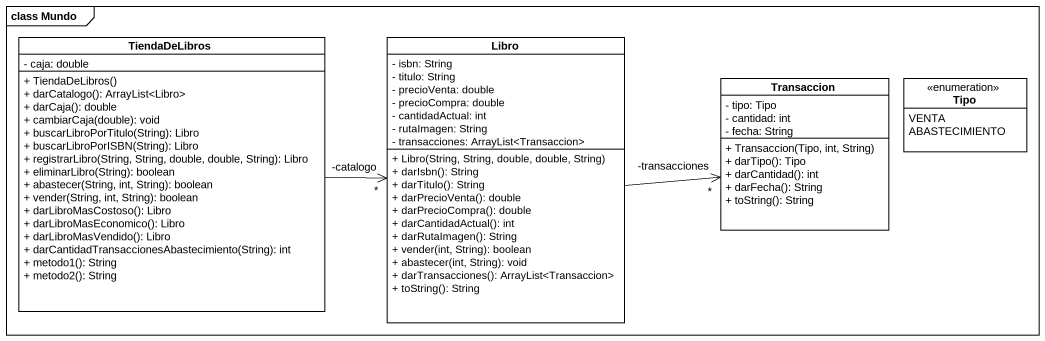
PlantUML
@startuml
mainframe class Mundo
hide circle
hide empty members
skinparam classAttributeIconSize 0
class TiendaDeLibros {
  - caja: double
  + TiendaDeLibros()
  + darCatalogo(): ArrayList<Libro>
  + darCaja(): double
  + cambiarCaja(double): void
  + buscarLibroPorTitulo(String): Libro
  + buscarLibroPorISBN(String): Libro
  + registrarLibro(String, String, double, double, String): Libro
  + eliminarLibro(String): boolean
  + abastecer(String, int, String): boolean
  + vender(String, int, String): boolean
  + darLibroMasCostoso(): Libro
  + darLibroMasEconomico(): Libro
  + darLibroMasVendido(): Libro
  + darCantidadTransaccionesAbastecimiento(String): int
  + metodo1(): String
  + metodo2(): String
}
class Libro {
  - isbn: String
  - titulo: String
  - precioVenta: double
  - precioCompra: double
  - cantidadActual: int
  - rutaImagen: String
  - transacciones: ArrayList<Transaccion>
  + Libro(String, String, double, double, String)
  + darIsbn(): String
  + darTitulo(): String
  + darPrecioVenta(): double
  + darPrecioCompra(): double
  + darCantidadActual(): int
  + darRutaImagen(): String
  + vender(int, String): boolean
  + abastecer(int, String): void
  + darTransacciones(): ArrayList<Transaccion>
  + toString(): String
}
class Transaccion {
  - tipo: Tipo
  - cantidad: int
  - fecha: String
  + Transaccion(Tipo, int, String)
  + darTipo(): Tipo
  + darCantidad(): int
  + darFecha(): String
  + toString(): String
}
enum Tipo {
  VENTA
  ABASTECIMIENTO
}
TiendaDeLibros -right-> "-catalogo\n*" Libro
Libro -right-> "-transacciones\n*" Transaccion
@enduml
